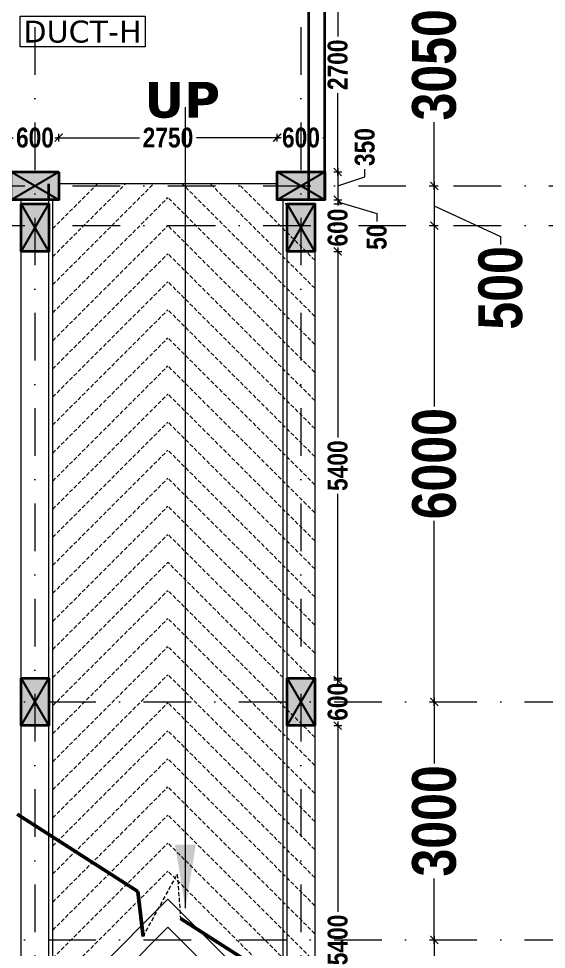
# Model space of a CAD drawing. Header units: millimetres. Extents: x -3092155 to 4513934, y -12317808 to 1850003.
# Drawn here: x -376540 to -369893, y -5694320 to -5682594 of the extents above; entities that cross this region are included whole.
import ezdxf

# ---------------------------------------------------------------- set-up
doc = ezdxf.new("R2010")
doc.units = ezdxf.units.MM
doc.header["$LTSCALE"] = 2
doc.header["$MEASUREMENT"] = 0
doc.header["$PDMODE"] = 34
doc.header["$PDSIZE"] = 500
doc.linetypes.add('DASHDOT', pattern=[1, 0.5, -0.25, 0, -0.25])
doc.linetypes.add('DASHED2', pattern=[0.375, 0.25, -0.125])
for name, color, linetype, lineweight, true_color in [('AEROW', 7, 'Continuous', 15, 0x0d0d0d), ('DOT', 7, 'DASHED2', 0, 0x89067c), ('duct text', 7, 'Continuous', 5, 0x30182a)]:
    doc.layers.add(name, color=color, linetype=linetype, lineweight=lineweight, true_color=true_color)
for name, color, linetype, lineweight in [('coloumn', 10, 'Continuous', 35), ('cornice', 12, 'Continuous', 25), ('D DIM', 250, 'Continuous', 9), ('DUCT', 37, 'Continuous', 35), ('GRID', 251, 'DASHDOT', 5), ('RAILING', 47, 'Continuous', 13), ('RAMP', 253, 'Continuous', 9), ('TEXT', 7, 'Continuous', 13), ('WAll', 250, 'Continuous', 35)]:
    doc.layers.add(name, color=color, linetype=linetype, lineweight=lineweight)
doc.styles.add('COLOUMNN DIM', font='ARIALNB.TTF', dxfattribs={"height": 550})
doc.styles.add('INNER DIM', font='ARIALNB.TTF', dxfattribs={"height": 250})
doc.styles.add('style2', font='verdana.ttf')
doc.dimstyles.new('external final', dxfattribs={"dimscale": 0, "dimtxt": 250, "dimasz": 100, "dimexe": 50, "dimexo": 50, "dimgap": 50, "dimtad": 0, "dimdec": 0, "dimzin": 0, "dimdsep": 46, "dimtxsty": 'INNER DIM', "dimblk": 'ARCHTICK', "dimcen": 100, "dimdle": 50, "dimclrd": 256, "dimclre": 256, "dimclrt": 256, "dimadec": 0, "dimazin": 0, "dimtfac": 1, "dimtdec": 0, "dimtix": 1, "dimtmove": 1, "dimatfit": 3, "dimfxl": 50, "dimfxlon": 1, "dimtolj": 1, "dimtzin": 0, "dimlwd": -1, "dimlwe": -1, "dimarcsym": 1})
doc.dimstyles.new('INNER DIM', dxfattribs={"dimscale": 0, "dimtxt": 250, "dimasz": 100, "dimexe": 50, "dimexo": 50, "dimgap": 50, "dimtad": 0, "dimdec": 0, "dimzin": 0, "dimdsep": 46, "dimtxsty": 'INNER DIM', "dimblk": 'ARCHTICK', "dimcen": 100, "dimdle": 50, "dimclrd": 256, "dimclre": 256, "dimclrt": 256, "dimadec": 0, "dimazin": 0, "dimtfac": 1, "dimtdec": 0, "dimtix": 1, "dimtmove": 2, "dimatfit": 3, "dimfxl": 50, "dimfxlon": 1, "dimtolj": 1, "dimtzin": 0, "dimlwd": -1, "dimlwe": -1, "dimarcsym": 1})

# ---------------------------------------------------------------- blocks, each defined once
blk = doc.blocks.new('_ArchTick')
at = {"color": 0, "linetype": 'ByBlock', "const_width": 0.15}
blk.add_lwpolyline([(-0.5, -0.5), (0.5, 0.5)], dxfattribs=at)
blk = doc.blocks.new('*D89')
at = {"layer": 'D DIM', "ltscale": 100, "transparency": 16777216}
for p, q in [((-372571, -5684526), (-372471, -5684526)), ((-372521, -5684476), (-372521, -5684926)), ((-372180, -5684589), (-372180, -5684489)), ((-372521, -5684701), (-372180, -5684589)), ((-372571, -5684876), (-372471, -5684876))]:
    blk.add_line(p, q, dxfattribs=at)
at = {"layer": 'Defpoints', "color": 0, "lineweight": 50, "ltscale": 100, "transparency": 16777216}
for p in [(-373034, -5684526), (-373034, -5684876), (-372521, -5684876)]:
    blk.add_point(p, dxfattribs=at)
at = {"layer": 'D DIM', "ltscale": 100, "transparency": 16777216, "xscale": 100, "yscale": 100, "zscale": 100}
for p, rotation in [((-372521, -5684526), 90), ((-372521, -5684876), 270)]:
    blk.add_blockref('_ArchTick', p, dxfattribs=dict(at, rotation=rotation))
at = {"layer": 'D DIM', "ltscale": 100, "transparency": 16777216, "insert": (-372180, -5684212), "char_height": 250, "attachment_point": 5, "rotation": 90, "style": 'INNER DIM'}
blk.add_mtext('\\A1;350', dxfattribs=at)
blk = doc.blocks.new('*D90')
at = {"layer": 'D DIM', "ltscale": 100, "transparency": 16777216}
for p, q in [((-372571, -5684876), (-372471, -5684876)), ((-372521, -5684876), (-372521, -5684926)), ((-372521, -5684876), (-372521, -5684926)), ((-372521, -5684901), (-372029, -5685051)), ((-372571, -5684926), (-372471, -5684926)), ((-372029, -5685051), (-372029, -5685151))]:
    blk.add_line(p, q, dxfattribs=at)
at = {"layer": 'Defpoints', "color": 0, "lineweight": 50, "ltscale": 100, "transparency": 16777216}
for p in [(-373034, -5684876), (-373160, -5684926), (-372521, -5684926)]:
    blk.add_point(p, dxfattribs=at)
at = {"layer": 'D DIM', "ltscale": 100, "transparency": 16777216, "insert": (-372029, -5685347), "char_height": 250, "attachment_point": 5, "rotation": 90, "style": 'INNER DIM'}
blk.add_mtext('\\A1;50', dxfattribs=at)
blk = doc.blocks.new('*D91')
at = {"layer": 'D DIM', "ltscale": 100, "transparency": 16777216}
for p, q in [((-372571, -5684926), (-372471, -5684926)), ((-372521, -5684926), (-372521, -5684950)), ((-372521, -5685526), (-372521, -5685502)), ((-372571, -5685526), (-372471, -5685526))]:
    blk.add_line(p, q, dxfattribs=at)
at = {"layer": 'Defpoints', "color": 0, "lineweight": 50, "ltscale": 100, "transparency": 16777216}
for p in [(-373160, -5684926), (-373159, -5685526), (-372521, -5685526)]:
    blk.add_point(p, dxfattribs=at)
at = {"layer": 'D DIM', "ltscale": 100, "transparency": 16777216, "insert": (-372521, -5685226), "char_height": 250, "attachment_point": 5, "rotation": 90, "style": 'INNER DIM'}
blk.add_mtext('\\A1;600', dxfattribs=at)
blk = doc.blocks.new('*D92')
at = {"layer": 'D DIM', "ltscale": 100, "transparency": 16777216}
for p, q in [((-372521, -5685476), (-372521, -5687871)), ((-372571, -5685526), (-372471, -5685526)), ((-372521, -5690976), (-372521, -5688581)), ((-372571, -5690926), (-372471, -5690926))]:
    blk.add_line(p, q, dxfattribs=at)
at = {"layer": 'Defpoints', "color": 0, "lineweight": 50, "ltscale": 100, "transparency": 16777216}
for p in [(-373209, -5685526), (-373159, -5690926), (-372521, -5690926)]:
    blk.add_point(p, dxfattribs=at)
at = {"layer": 'D DIM', "ltscale": 100, "transparency": 16777216, "xscale": 100, "yscale": 100, "zscale": 100}
for p, rotation in [((-372521, -5685526), 90), ((-372521, -5690926), 270)]:
    blk.add_blockref('_ArchTick', p, dxfattribs=dict(at, rotation=rotation))
at = {"layer": 'D DIM', "ltscale": 100, "transparency": 16777216, "insert": (-372521, -5688226), "char_height": 250, "attachment_point": 5, "rotation": 90, "style": 'INNER DIM'}
blk.add_mtext('\\A1;5400', dxfattribs=at)
blk = doc.blocks.new('*D93')
at = {"layer": 'D DIM', "ltscale": 100, "transparency": 16777216}
for p, q in [((-372521, -5691451), (-372521, -5693846)), ((-372571, -5691501), (-372471, -5691501)), ((-372521, -5696951), (-372521, -5694556)), ((-372571, -5696901), (-372471, -5696901))]:
    blk.add_line(p, q, dxfattribs=at)
at = {"layer": 'Defpoints', "color": 0, "lineweight": 50, "ltscale": 100, "transparency": 16777216}
for p in [(-373159, -5691501), (-373159, -5696901), (-372521, -5696901)]:
    blk.add_point(p, dxfattribs=at)
at = {"layer": 'D DIM', "ltscale": 100, "transparency": 16777216, "xscale": 100, "yscale": 100, "zscale": 100}
for p, rotation in [((-372521, -5691501), 90), ((-372521, -5696901), 270)]:
    blk.add_blockref('_ArchTick', p, dxfattribs=dict(at, rotation=rotation))
at = {"layer": 'D DIM', "ltscale": 100, "transparency": 16777216, "insert": (-372521, -5694201), "char_height": 250, "attachment_point": 5, "rotation": 90, "style": 'INNER DIM'}
blk.add_mtext('\\A1;5400', dxfattribs=at)
blk = doc.blocks.new('*D99')
at = {"layer": 'D DIM', "ltscale": 100, "transparency": 16777216}
for p, q in [((-372571, -5681826), (-372471, -5681826)), ((-372521, -5681776), (-372521, -5682818)), ((-372521, -5684576), (-372521, -5683534)), ((-372571, -5684526), (-372471, -5684526))]:
    blk.add_line(p, q, dxfattribs=at)
at = {"layer": 'Defpoints', "color": 0, "lineweight": 50, "ltscale": 100, "transparency": 16777216}
for p in [(-373034, -5681826), (-372521, -5681826), (-373034, -5684526)]:
    blk.add_point(p, dxfattribs=at)
at = {"layer": 'D DIM', "ltscale": 100, "transparency": 16777216, "xscale": 100, "yscale": 100, "zscale": 100}
for p, rotation in [((-372521, -5681826), 90), ((-372521, -5684526), 270)]:
    blk.add_blockref('_ArchTick', p, dxfattribs=dict(at, rotation=rotation))
at = {"layer": 'D DIM', "ltscale": 100, "transparency": 16777216, "insert": (-372521, -5683176), "char_height": 250, "attachment_point": 5, "rotation": 90, "style": 'INNER DIM'}
blk.add_mtext('\\A1;2700', dxfattribs=at)
blk = doc.blocks.new('*D211')
at = {"layer": 'D DIM', "ltscale": 100, "transparency": 16777216}
for p, q in [((-376084, -5684094), (-375017, -5684094)), ((-376034, -5684144), (-376034, -5684044)), ((-373234, -5684094), (-374301, -5684094)), ((-373284, -5684144), (-373284, -5684044))]:
    blk.add_line(p, q, dxfattribs=at)
at = {"layer": 'Defpoints', "color": 0, "lineweight": 50, "ltscale": 100, "transparency": 16777216}
for p in [(-373284, -5684094), (-376034, -5684526), (-373284, -5684526)]:
    blk.add_point(p, dxfattribs=at)
at = {"layer": 'D DIM', "ltscale": 100, "transparency": 16777216, "xscale": 100, "yscale": 100, "zscale": 100, "rotation": 180}
blk.add_blockref('_ArchTick', (-376034, -5684094), dxfattribs=at)
at = {"layer": 'D DIM', "ltscale": 100, "transparency": 16777216, "xscale": 100, "yscale": 100, "zscale": 100}
blk.add_blockref('_ArchTick', (-373284, -5684094), dxfattribs=at)
at = {"layer": 'D DIM', "ltscale": 100, "transparency": 16777216, "insert": (-374659, -5684094), "char_height": 250, "attachment_point": 5, "style": 'INNER DIM'}
blk.add_mtext('\\A1;2750', dxfattribs=at)
blk = doc.blocks.new('*D730')
at = {"layer": 'D DIM', "ltscale": 100, "transparency": 16777216}
for p, q in [((1049, 411), (-438739, 411)), ((-438689, 361), (-438689, 461)), ((999, 361), (999, 461))]:
    blk.add_line(p, q, dxfattribs=at)
at = {"layer": 'Defpoints', "color": 0, "lineweight": 50, "ltscale": 100, "transparency": 16777216}
for p in [(-438689, 411), (999, 0), (-438689, -5723126)]:
    blk.add_point(p, dxfattribs=at)
at = {"layer": 'D DIM', "ltscale": 100, "transparency": 16777216, "xscale": 100, "yscale": 100, "zscale": 100, "rotation": 180}
blk.add_blockref('_ArchTick', (-438689, 411), dxfattribs=at)
at = {"layer": 'D DIM', "ltscale": 100, "transparency": 16777216, "xscale": 100, "yscale": 100, "zscale": 100}
blk.add_blockref('_ArchTick', (999, 411), dxfattribs=at)
at = {"layer": 'D DIM', "ltscale": 100, "transparency": 16777216, "insert": (1326, 835), "char_height": 250, "attachment_point": 5, "style": 'INNER DIM'}
blk.add_mtext('\\A1;439688', dxfattribs=at)
blk = doc.blocks.new('*D395')
at = {"layer": 'D DIM', "ltscale": 100, "transparency": 16777216}
for p, q in [((-376634, -5684144), (-376634, -5684044)), ((-376634, -5684094), (-376610, -5684094)), ((-376034, -5684094), (-376058, -5684094)), ((-376034, -5684144), (-376034, -5684044))]:
    blk.add_line(p, q, dxfattribs=at)
at = {"layer": 'Defpoints', "color": 0, "lineweight": 50, "ltscale": 100, "transparency": 16777216}
for p in [(-376034, -5684094), (-376634, -5684526), (-376034, -5684526)]:
    blk.add_point(p, dxfattribs=at)
at = {"layer": 'D DIM', "ltscale": 100, "transparency": 16777216, "insert": (-376334, -5684094), "char_height": 250, "attachment_point": 5, "style": 'INNER DIM'}
blk.add_mtext('\\A1;600', dxfattribs=at)
blk = doc.blocks.new('*D396')
at = {"layer": 'D DIM', "ltscale": 100, "transparency": 16777216}
for p, q in [((-373284, -5684144), (-373284, -5684044)), ((-373284, -5684094), (-373260, -5684094)), ((-372684, -5684094), (-372708, -5684094)), ((-372684, -5684144), (-372684, -5684044))]:
    blk.add_line(p, q, dxfattribs=at)
at = {"layer": 'Defpoints', "color": 0, "lineweight": 50, "ltscale": 100, "transparency": 16777216}
for p in [(-372684, -5684094), (-373284, -5684526), (-372684, -5684526)]:
    blk.add_point(p, dxfattribs=at)
at = {"layer": 'D DIM', "ltscale": 100, "transparency": 16777216, "insert": (-372984, -5684094), "char_height": 250, "attachment_point": 5, "style": 'INNER DIM'}
blk.add_mtext('\\A1;600', dxfattribs=at)
blk = doc.blocks.new('*D397')
at = {"layer": 'D DIM', "ltscale": 100, "transparency": 16777216}
for p, q in [((-372571, -5690901), (-372471, -5690901)), ((-372521, -5690901), (-372521, -5690925)), ((-372521, -5691501), (-372521, -5691477)), ((-372571, -5691501), (-372471, -5691501))]:
    blk.add_line(p, q, dxfattribs=at)
at = {"layer": 'Defpoints', "color": 0, "lineweight": 50, "ltscale": 100, "transparency": 16777216}
for p in [(-372809, -5690901), (-372809, -5691501), (-372521, -5691501)]:
    blk.add_point(p, dxfattribs=at)
at = {"layer": 'D DIM', "ltscale": 100, "transparency": 16777216, "insert": (-372521, -5691201), "char_height": 250, "attachment_point": 5, "rotation": 90, "style": 'INNER DIM'}
blk.add_mtext('\\A1;600', dxfattribs=at)
blk = doc.blocks.new('*D979')
at = {"layer": 'D DIM', "ltscale": 100, "transparency": 16777216}
for p, q in [((-371305, -5681601), (-371305, -5682453)), ((-371355, -5681651), (-371255, -5681651)), ((-371305, -5684751), (-371305, -5683900)), ((-371355, -5684701), (-371255, -5684701))]:
    blk.add_line(p, q, dxfattribs=at)
at = {"layer": 'Defpoints', "color": 0, "lineweight": 50, "ltscale": 100, "transparency": 16777216}
for p in [(-373035, -5681651), (-372095, -5684701), (-371305, -5684701)]:
    blk.add_point(p, dxfattribs=at)
at = {"layer": 'D DIM', "ltscale": 100, "transparency": 16777216, "xscale": 100, "yscale": 100, "zscale": 100}
for p, rotation in [((-371305, -5681651), 90), ((-371305, -5684701), 270)]:
    blk.add_blockref('_ArchTick', p, dxfattribs=dict(at, rotation=rotation))
at = {"layer": 'D DIM', "ltscale": 100, "transparency": 16777216, "insert": (-371305, -5683176), "char_height": 550, "attachment_point": 5, "rotation": 90, "style": 'COLOUMNN DIM'}
blk.add_mtext('\\A1;3050', dxfattribs=at)
blk = doc.blocks.new('*D980')
at = {"layer": 'D DIM', "ltscale": 100, "transparency": 16777216}
for p, q in [((-371305, -5684651), (-371305, -5685251)), ((-371355, -5684701), (-371255, -5684701)), ((-371305, -5684951), (-370470, -5685340)), ((-371355, -5685201), (-371255, -5685201)), ((-370470, -5685340), (-370470, -5685440))]:
    blk.add_line(p, q, dxfattribs=at)
at = {"layer": 'Defpoints', "color": 0, "lineweight": 50, "ltscale": 100, "transparency": 16777216}
for p in [(-372095, -5684701), (-372213, -5685201), (-371305, -5685201)]:
    blk.add_point(p, dxfattribs=at)
at = {"layer": 'D DIM', "ltscale": 100, "transparency": 16777216, "xscale": 100, "yscale": 100, "zscale": 100}
for p, rotation in [((-371305, -5684701), 90), ((-371305, -5685201), 270)]:
    blk.add_blockref('_ArchTick', p, dxfattribs=dict(at, rotation=rotation))
at = {"layer": 'D DIM', "ltscale": 100, "transparency": 16777216, "insert": (-370470, -5685986), "char_height": 550, "attachment_point": 5, "rotation": 90, "style": 'COLOUMNN DIM'}
blk.add_mtext('\\A1;500', dxfattribs=at)
blk = doc.blocks.new('*D981')
at = {"layer": 'D DIM', "ltscale": 100, "transparency": 16777216}
for p, q in [((-371305, -5685151), (-371305, -5687479)), ((-371355, -5685201), (-371255, -5685201)), ((-371305, -5691251), (-371305, -5688923)), ((-371355, -5691201), (-371255, -5691201))]:
    blk.add_line(p, q, dxfattribs=at)
at = {"layer": 'Defpoints', "color": 0, "lineweight": 50, "ltscale": 100, "transparency": 16777216}
for p in [(-371957, -5685201), (-372158, -5691201), (-371305, -5691201)]:
    blk.add_point(p, dxfattribs=at)
at = {"layer": 'D DIM', "ltscale": 100, "transparency": 16777216, "xscale": 100, "yscale": 100, "zscale": 100}
for p, rotation in [((-371305, -5685201), 90), ((-371305, -5691201), 270)]:
    blk.add_blockref('_ArchTick', p, dxfattribs=dict(at, rotation=rotation))
at = {"layer": 'D DIM', "ltscale": 100, "transparency": 16777216, "insert": (-371305, -5688201), "char_height": 550, "attachment_point": 5, "rotation": 90, "style": 'COLOUMNN DIM'}
blk.add_mtext('\\A1;6000', dxfattribs=at)
blk = doc.blocks.new('*D982')
at = {"layer": 'D DIM', "ltscale": 100, "transparency": 16777216}
for p, q in [((-371355, -5691201), (-371255, -5691201)), ((-371305, -5691151), (-371305, -5691978)), ((-371305, -5694251), (-371305, -5693425)), ((-371355, -5694201), (-371255, -5694201))]:
    blk.add_line(p, q, dxfattribs=at)
at = {"layer": 'Defpoints', "color": 0, "lineweight": 50, "ltscale": 100, "transparency": 16777216}
for p in [(-372158, -5691201), (-372238, -5694201), (-371305, -5694201)]:
    blk.add_point(p, dxfattribs=at)
at = {"layer": 'D DIM', "ltscale": 100, "transparency": 16777216, "xscale": 100, "yscale": 100, "zscale": 100}
for p, rotation in [((-371305, -5691201), 90), ((-371305, -5694201), 270)]:
    blk.add_blockref('_ArchTick', p, dxfattribs=dict(at, rotation=rotation))
at = {"layer": 'D DIM', "ltscale": 100, "transparency": 16777216, "insert": (-371305, -5692701), "char_height": 550, "attachment_point": 5, "rotation": 90, "style": 'COLOUMNN DIM'}
blk.add_mtext('\\A1;3000', dxfattribs=at)
blk = doc.blocks.new('*D996')
at = {"layer": 'D DIM', "ltscale": 100, "transparency": 16777216}
for p, q in [((-371305, -5694151), (-371305, -5694749)), ((-371355, -5694201), (-371255, -5694201)), ((-371305, -5696009), (-371305, -5695411)), ((-371355, -5695959), (-371255, -5695959))]:
    blk.add_line(p, q, dxfattribs=at)
at = {"layer": 'Defpoints', "color": 0, "lineweight": 50, "ltscale": 100, "transparency": 16777216}
for p in [(-371596, -5694201), (-371305, -5694201), (-372066, -5695959)]:
    blk.add_point(p, dxfattribs=at)
at = {"layer": 'D DIM', "ltscale": 100, "transparency": 16777216, "xscale": 100, "yscale": 100, "zscale": 100}
for p, rotation in [((-371305, -5694201), 90), ((-371305, -5695959), 270)]:
    blk.add_blockref('_ArchTick', p, dxfattribs=dict(at, rotation=rotation))
at = {"layer": 'D DIM', "ltscale": 100, "transparency": 16777216, "insert": (-371305, -5695080), "char_height": 550, "attachment_point": 5, "rotation": 0.1, "style": 'COLOUMNN DIM'}
blk.add_mtext('\\A1;1757', dxfattribs=at)
blk = doc.blocks.new('F.F')
at = {"layer": 'coloumn', "ltscale": 100}
for points in [[(-148655, -5837856), (-148655, -5838206), (-149255, -5838206), (-149255, -5837856)], [(-145305, -5837856), (-145305, -5838206), (-145905, -5838206), (-145905, -5837856)], [(-149130, -5838256), (-148780, -5838256), (-148780, -5838856), (-149130, -5838856)], [(-145780, -5838256), (-145430, -5838256), (-145430, -5838856), (-145780, -5838856)], [(-149130, -5844231), (-148780, -5844231), (-148780, -5844831), (-149130, -5844831)], [(-145780, -5844231), (-145430, -5844231), (-145430, -5844831), (-145780, -5844831)]]:
    blk.add_hatch(color=256, dxfattribs=at).paths.add_polyline_path(points)
at = {"layer": 'coloumn', "lineweight": 25, "ltscale": 100}
for p, q in [((-149255, -5838206), (-148655, -5837856)), ((-149255, -5837856), (-148655, -5838206)), ((-145905, -5838206), (-145305, -5837856)), ((-145905, -5837856), (-145305, -5838206)), ((-148780, -5838856), (-149130, -5838256)), ((-149130, -5838856), (-148780, -5838256)), ((-145430, -5838856), (-145780, -5838256)), ((-145780, -5838856), (-145430, -5838256)), ((-148780, -5844831), (-149130, -5844231)), ((-149130, -5844831), (-148780, -5844231)), ((-145430, -5844831), (-145780, -5844231)), ((-145780, -5844831), (-145430, -5844231))]:
    blk.add_line(p, q, dxfattribs=at)
at = {"layer": 'coloumn', "ltscale": 100}
for points in [[(-148655, -5837856), (-148655, -5838206), (-149255, -5838206), (-149255, -5837856)], [(-145305, -5837856), (-145305, -5838206), (-145905, -5838206), (-145905, -5837856)], [(-149130, -5838256), (-148780, -5838256), (-148780, -5838856), (-149130, -5838856)], [(-145780, -5838256), (-145430, -5838256), (-145430, -5838856), (-145780, -5838856)], [(-149130, -5844231), (-148780, -5844231), (-148780, -5844831), (-149130, -5844831)], [(-145780, -5844231), (-145430, -5844231), (-145430, -5844831), (-145780, -5844831)]]:
    blk.add_lwpolyline(points, close=True, dxfattribs=at)
blk = doc.blocks.new('6yuj6kit')
at = {"layer": 'duct text', "ltscale": 0.1}
blk.add_lwpolyline([(-87848, -5611151), (-86275, -5611151), (-86275, -5611537), (-87848, -5611537)], close=True, dxfattribs=at)
at = {"layer": 'duct text', "ltscale": 0.1, "insert": (-87063, -5611347), "char_height": 276.64, "width": 1547.24, "attachment_point": 5, "style": 'style2'}
blk.add_mtext('\\pxt11;DUCT-H', dxfattribs=at)

msp = doc.modelspace()

# ---------------------------------------------------------------- linework, layer by layer
at = {"layer": 'DOT', "ltscale": 100}
for p, q in [((-376109.2, -5685945.1), (-374840.4, -5684676.2)), ((-376109.2, -5685591.5), (-375193.9, -5684676.2)), ((-376109.2, -5685238), (-375547.5, -5684676.2)), ((-372809.7, -5686344.7), (-374478.2, -5684676.2)), ((-372809.7, -5685991.2), (-374124.6, -5684676.2)), ((-372809.7, -5685637.6), (-373771.1, -5684676.2)), ((-376109.2, -5686298.6), (-374659.3, -5684848.7)), ((-372809.7, -5686698.3), (-374659.3, -5684848.7)), ((-376109.2, -5686652.2), (-374659.3, -5685202.3)), ((-372809.7, -5687051.8), (-374659.3, -5685202.2)), ((-376109.2, -5687005.8), (-374659.3, -5685555.8)), ((-372809.7, -5687405.4), (-374659.3, -5685555.8)), ((-376109.2, -5687359.3), (-374659.3, -5685909.4)), ((-372809.7, -5687758.9), (-374659.3, -5685909.3)), ((-376109.2, -5687712.9), (-374659.3, -5686262.9)), ((-372809.7, -5688112.5), (-374659.3, -5686262.9)), ((-376109.2, -5688066.4), (-374659.3, -5686616.5)), ((-372809.7, -5688466), (-374659.3, -5686616.5)), ((-376109.2, -5688420), (-374659.3, -5686970)), ((-372809.7, -5688819.6), (-374659.3, -5686970)), ((-376109.2, -5688773.5), (-374659.3, -5687323.6)), ((-372809.7, -5689173.1), (-374659.3, -5687323.6)), ((-376109.2, -5689127.1), (-374659.3, -5687677.1)), ((-372809.7, -5689526.7), (-374659.3, -5687677.1)), ((-376109.2, -5689480.6), (-374659.3, -5688030.7)), ((-372809.7, -5689880.3), (-374659.3, -5688030.7)), ((-376109.2, -5689834.2), (-374659.3, -5688384.2)), ((-372809.7, -5690233.8), (-374659.3, -5688384.2)), ((-376109.2, -5690187.7), (-374659.3, -5688737.8)), ((-372809.7, -5690587.4), (-374659.3, -5688737.8)), ((-376109.2, -5690541.3), (-374659.3, -5689091.4)), ((-372809.7, -5690940.9), (-374659.3, -5689091.3)), ((-376109.2, -5690894.9), (-374659.3, -5689444.9)), ((-373209.3, -5690894.9), (-374659.3, -5689444.9)), ((-376109.2, -5691248.4), (-374659.3, -5689798.5)), ((-372809.7, -5691648), (-374659.3, -5689798.4)), ((-376109.2, -5691602), (-374659.3, -5690152)), ((-372809.7, -5692001.6), (-374659.3, -5690152)), ((-376109.2, -5691955.5), (-374659.3, -5690505.6)), ((-372809.7, -5692355.1), (-374659.3, -5690505.5)), ((-376109.3, -5692309.1), (-374659.3, -5690859.1)), ((-372809.7, -5692708.7), (-374659.3, -5690859.1)), ((-376109.3, -5692662.6), (-374659.3, -5691212.7)), ((-372809.7, -5693062.2), (-374659.3, -5691212.7)), ((-376109.3, -5693016.2), (-374659.3, -5691566.2)), ((-372809.7, -5693415.8), (-374659.3, -5691566.2)), ((-376109.3, -5693369.7), (-374659.3, -5691919.8)), ((-372809.7, -5693769.3), (-374659.3, -5691919.8)), ((-376109.3, -5693723.3), (-374659.3, -5692273.3)), ((-372809.7, -5694122.9), (-374659.3, -5692273.3)), ((-376109.3, -5694076.8), (-374659.3, -5692626.9)), ((-372809.7, -5694476.5), (-374659.3, -5692626.9)), ((-376109.3, -5694430.4), (-374659.3, -5692980.4)), ((-372809.7, -5694830), (-374659.3, -5692980.4)), ((-376109.3, -5694784), (-374659.3, -5693334)), ((-372809.7, -5695183.6), (-374659.3, -5693334)), ((-374971.3, -5694155.8), (-374541.6, -5693373.3)), ((-374541.6, -5693373.3), (-374501.2, -5693931.9))]:
    msp.add_line(p, q, dxfattribs=at)
at = {"layer": 'DUCT', "ltscale": 100}
msp.add_line((-376159.7, -5684876.2), (-376159.7, -5684676.2), dxfattribs=at)
at = {"layer": 'GRID', "color": 5, "ltscale": 600}
for p, q in [((-376334.7, -5657499.4), (-376334.7, -5742293.2)), ((-372984.7, -5657499.4), (-372984.7, -5742293.2))]:
    msp.add_line(p, q, dxfattribs=at)
at = {"layer": 'GRID', "color": 6, "ltscale": 600}
for p, q in [((-461068.9, -5684701.2), (-366441.5, -5684701.2)), ((-461068.9, -5685201.2), (-366441.5, -5685201.2)), ((-460174.6, -5691201.2), (-367335.1, -5691201.2)), ((-460174.6, -5694201.2), (-367335.1, -5694201.2))]:
    msp.add_line(p, q, dxfattribs=at)
at = {"layer": 'RAILING', "ltscale": 100}
for p, q in [((-376509.3, -5706501.2), (-376509.4, -5684876.2)), ((-376159.3, -5706501.2), (-376159.3, -5684876.2)), ((-376109.3, -5706551.2), (-376109.3, -5684876.2)), ((-373084.3, -5684876.2), (-373233.8, -5684876.2)), ((-373209.3, -5709451.2), (-373209.3, -5684876.2)), ((-373034.3, -5684926.2), (-373183.8, -5684926.2)), ((-373159.3, -5709501.2), (-373159.3, -5684926.2))]:
    msp.add_line(p, q, dxfattribs=at)
at = {"layer": 'RAMP', "ltscale": 100}
for p, q in [((-373284.3, -5684676.2), (-376034.3, -5684676.2)), ((-372809.7, -5685526.2), (-372809.7, -5708926.2)), ((-376109.3, -5695137.5), (-374659.3, -5693687.5)), ((-372809.7, -5695537.1), (-374659.3, -5693687.5)), ((-376109.3, -5695491.1), (-374659.3, -5694041.1)), ((-372809.7, -5695890.7), (-374659.3, -5694041.1))]:
    msp.add_line(p, q, dxfattribs=at)
at = {"layer": 'RAMP', "lineweight": 50, "ltscale": 100}
for p, q in [((-376559.3, -5692617.1), (-375036.7, -5693589.8)), ((-374971.3, -5694155.8), (-375036.7, -5693589.8)), ((-374501.2, -5693931.9), (-372614, -5695137.5))]:
    msp.add_line(p, q, dxfattribs=at)
at = {"layer": 'WAll', "ltscale": 100}
for p, q in [((-372884.7, -5684876.2), (-372884.7, -5681476.2)), ((-372684.7, -5684876.2), (-372684.7, -5681476.2))]:
    msp.add_line(p, q, dxfattribs=at)

# ---------------------------------------------------------------- block references
at = {"layer": 'coloumn'}
msp.add_blockref('F.F', (-227379.8, 153330), dxfattribs=at)
at = {"layer": 'cornice', "color": 3, "lineweight": 50}
msp.add_blockref('6yuj6kit', (-288672.7, -71412.7), dxfattribs=at)

# ---------------------------------------------------------------- texts
at = {"layer": 'TEXT', "ltscale": 0.1, "insert": (-374479.1, -5683620.1), "char_height": 350, "attachment_point": 5, "style": 'style2'}
msp.add_mtext('{\\fVerdana|b1|i0|c0|p34;\\H1.2857x;UP\\H0.77778x; }', dxfattribs=at)

# ---------------------------------------------------------------- dimensions: what is measured, and where the dimension line sits
at = {"layer": 'D DIM', "ltscale": 100}
dim = msp.add_linear_dim(base=(-438689.1, 410.6), p1=(998.8, 0), p2=(-438689.1, -5723126.2), dimstyle='INNER DIM', override={"dimscale": 1}, dxfattribs=at)
dim.commit()
dim.dimension.update_dxf_attribs({"geometry": '*D730', "text_midpoint": (1326.5, 835.2), "dimtype": 160})
for base, p1, p2, dimstyle, override, picture, middle in [((-371305.4, -5684701.2), (-373035.1, -5681651.2), (-372095, -5684701.2), 'external final', {"dimscale": 1, "dimtxsty": 'COLOUMNN DIM'}, '*D979', (-371305.4, -5683176.2)), ((-372521.3, -5681826.2), (-373033.9, -5684526.2), (-373033.9, -5681826.2), 'INNER DIM', {"dimscale": 1}, '*D99', (-372521.3, -5683176.2)), ((-372521.3, -5685526.2), (-373160.3, -5684926.2), (-373159.3, -5685526.2), 'INNER DIM', {"dimscale": 1}, '*D91', (-372521.3, -5685226.2)), ((-371305.4, -5691201.2), (-371956.6, -5685201.2), (-372157.7, -5691201.2), 'external final', {"dimscale": 1, "dimtxsty": 'COLOUMNN DIM'}, '*D981', (-371305.4, -5688201.2)), ((-372521.3, -5690926.2), (-373208.9, -5685526.2), (-373159.3, -5690926.2), 'INNER DIM', {"dimscale": 1}, '*D92', (-372521.3, -5688226.2)), ((-372521.3, -5691501.2), (-372809.3, -5690901.2), (-372809.3, -5691501.2), 'INNER DIM', {"dimscale": 1}, '*D397', (-372521.3, -5691201.2)), ((-371305.4, -5694201.2), (-372157.7, -5691201.2), (-372238.4, -5694201.2), 'external final', {"dimscale": 1, "dimtxsty": 'COLOUMNN DIM'}, '*D982', (-371305.4, -5692701.2)), ((-372521.3, -5696901.2), (-373159.3, -5691501.2), (-373159.3, -5696901.2), 'INNER DIM', {"dimscale": 1}, '*D93', (-372521.3, -5694201.2))]:
    dim = msp.add_linear_dim(base=base, p1=p1, p2=p2, angle=90, dimstyle=dimstyle, override=override, dxfattribs=at)
    dim.commit()
    dim.dimension.update_dxf_attribs({"geometry": picture, "text_midpoint": middle})
for base, p1, p2, picture, middle in [((-376034.3, -5684093.8), (-376634.3, -5684526.2), (-376034.3, -5684526.2), '*D395', (-376334.3, -5684093.8)), ((-373283.9, -5684093.8), (-376034.3, -5684526.2), (-373283.9, -5684526.2), '*D211', (-374659.1, -5684093.8)), ((-372683.9, -5684093.8), (-373283.9, -5684526.2), (-372683.9, -5684526.2), '*D396', (-372983.9, -5684093.8))]:
    dim = msp.add_linear_dim(base=base, p1=p1, p2=p2, dimstyle='INNER DIM', override={"dimscale": 1}, dxfattribs=at)
    dim.commit()
    dim.dimension.update_dxf_attribs({"geometry": picture, "text_midpoint": middle})
for base, p1, p2, dimstyle, override, picture, middle in [((-372521.3, -5684876.2), (-373033.9, -5684526.2), (-373033.9, -5684876.2), 'INNER DIM', {"dimscale": 1, "dimtmove": 1}, '*D89', (-372179.6, -5684438.7)), ((-371305.4, -5685201.2), (-372095, -5684701.2), (-372212.6, -5685201.2), 'external final', {"dimscale": 1, "dimtxsty": 'COLOUMNN DIM'}, '*D980', (-370470.1, -5685489.7)), ((-372521.3, -5684926.2), (-373033.9, -5684876.2), (-373160.3, -5684926.2), 'INNER DIM', {"dimscale": 1, "dimtmove": 1}, '*D90', (-372029, -5685201.2))]:
    dim = msp.add_linear_dim(base=base, p1=p1, p2=p2, angle=90, dimstyle=dimstyle, override=override, dxfattribs=at)
    dim.commit()
    dim.dimension.update_dxf_attribs({"geometry": picture, "text_midpoint": middle, "dimtype": 160})
dim = msp.add_linear_dim(base=(-371305.4, -5694201.2), p1=(-372066.4, -5695958.6), p2=(-371596.4, -5694201.2), angle=90, dimstyle='external final', override={"dimscale": 1, "dimtxsty": 'COLOUMNN DIM'}, dxfattribs=at)
dim.commit()
dim.dimension.update_dxf_attribs({"geometry": '*D996', "text_midpoint": (-371305.4, -5695079.9), "text_rotation": 0.1})

# ---------------------------------------------------------------- leaders
at = {"layer": 'AEROW', "lineweight": 35, "ltscale": 100}
msp.add_leader([(-374439.2, -5693799.6), (-374439.2, -5683711.5)], dimstyle='INNER DIM', override={"dimscale": 1, "dimasz": 800}, dxfattribs=at)

doc.saveas('drawing.dxf')
